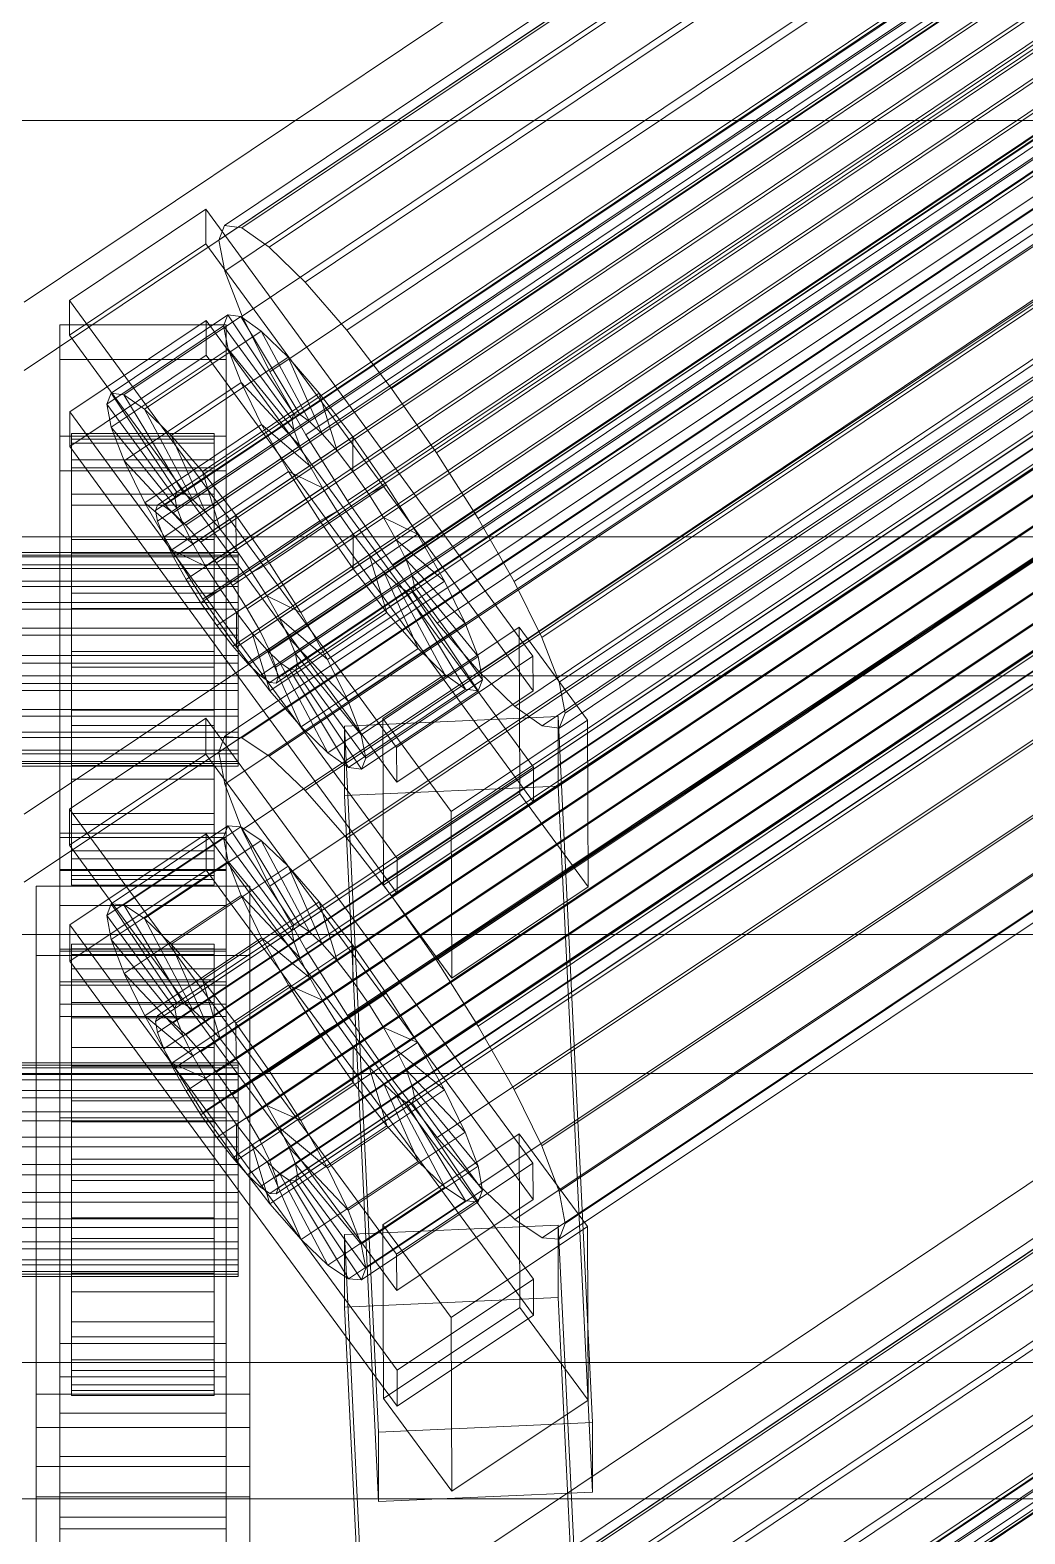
# Model space of a CAD drawing. Header units: millimetres. Extents: x -1970 to 34302, y -65268 to 6837.
# Drawn here: x 130.5 to 214.2, y -33197.1 to -33070.6 of the extents above; entities that cross this region are included whole.
import ezdxf

# ---------------------------------------------------------------- set-up
doc = ezdxf.new("R2010")
doc.units = ezdxf.units.MM
doc.layers.add('frontal_C01', color=7, linetype='Continuous', lineweight=0)
doc.layers.add('frontal_C02', color=7, linetype='Continuous', lineweight=0)

msp = doc.modelspace()

# ---------------------------------------------------------------- linework, layer by layer
at = {"layer": 'frontal_C01'}
for p, q in [((146.872, -33130.047), (331.181, -33007.049)), ((148.32, -33130.162), (332.629, -33007.163)), ((146.383, -33131.373), (330.692, -33008.374)), ((150.629, -33131.709), (334.938, -33008.711)), ((141.045, -33154.006), (354.844, -33011.328)), ((141.218, -33153.536), (355.017, -33010.858)), ((141.731, -33153.577), (355.53, -33010.899)), ((142.549, -33154.125), (356.348, -33011.447)), ((146.887, -33134.049), (331.197, -33011.051)), ((153.641, -33134.584), (337.95, -33011.586)), ((141.224, -33154.954), (355.022, -33012.276)), ((143.617, -33155.144), (357.415, -33012.466)), ((141.742, -33156.316), (355.541, -33013.638)), ((144.861, -33156.563), (358.659, -33013.885)), ((142.565, -33157.999), (356.363, -33015.321)), ((359.995, -33015.609), (146.196, -33158.287)), ((148.35, -33137.893), (332.659, -33014.895)), ((157.152, -33138.591), (341.461, -33015.592)), ((143.635, -33159.888), (357.434, -33017.211)), ((147.533, -33160.197), (361.332, -33017.52)), ((144.881, -33161.855), (358.68, -33019.178)), ((148.779, -33162.164), (362.578, -33019.487)), ((150.672, -33142.643), (334.981, -33019.645)), ((345.231, -33020.457), (160.922, -33143.455)), ((146.218, -33163.766), (360.017, -33021.088)), ((149.85, -33164.054), (363.648, -33021.376)), ((147.554, -33165.49), (361.352, -33022.812)), ((150.672, -33165.737), (364.471, -33023.059)), ((148.798, -33166.909), (362.596, -33024.231)), ((151.191, -33167.099), (364.989, -33024.421)), ((149.865, -33167.928), (363.664, -33025.25)), ((150.683, -33168.476), (364.482, -33025.798)), ((151.196, -33168.517), (364.995, -33025.839)), ((151.369, -33168.047), (365.168, -33025.369)), ((153.694, -33147.975), (338.003, -33024.977)), ((164.693, -33148.847), (349.002, -33025.849)), ((157.211, -33153.526), (341.52, -33030.528)), ((168.21, -33154.398), (352.519, -33031.4)), ((160.982, -33158.918), (345.291, -33035.92)), ((171.232, -33159.73), (355.541, -33036.732)), ((164.752, -33163.782), (349.061, -33040.784)), ((173.554, -33164.48), (357.863, -33041.482)), ((168.263, -33167.789), (352.572, -33044.791)), ((175.016, -33168.324), (359.326, -33045.326)), ((171.275, -33170.664), (355.584, -33047.666)), ((175.521, -33171), (359.83, -33048.002)), ((173.584, -33172.212), (357.893, -33049.213)), ((175.032, -33172.326), (359.341, -33049.328)), ((228.298, -33070.972), (130, -33136.571)), ((130, -33142.29), (228.298, -33076.691)), ((133.809, -33136.146), (145.277, -33128.493)), ((145.277, -33128.493), (145.289, -33131.537)), ((145.277, -33128.493), (172.809, -33165.937)), ((146.383, -33131.373), (146.872, -33130.047)), ((146.872, -33130.047), (148.32, -33130.162)), ((148.32, -33130.162), (150.629, -33131.709)), ((145.289, -33131.537), (133.821, -33139.19)), ((172.821, -33168.98), (145.289, -33131.537)), ((146.887, -33134.049), (146.383, -33131.373)), ((150.629, -33131.709), (153.641, -33134.584)), ((148.35, -33137.893), (146.887, -33134.049)), ((153.641, -33134.584), (157.152, -33138.591)), ((133.821, -33139.19), (133.809, -33136.146)), ((161.341, -33173.59), (133.809, -33136.146)), ((133, -33141.228), (133, -33138.184)), ((133, -33138.184), (147, -33138.184)), ((133, -33183.906), (133, -33138.184)), ((133.847, -33145.886), (145.315, -33138.233)), ((136.948, -33145.112), (146.777, -33138.552)), ((137.313, -33144.12), (147.143, -33137.56)), ((138.396, -33144.206), (148.226, -33137.646)), ((145.315, -33138.233), (145.327, -33141.277)), ((145.315, -33138.233), (172.847, -33175.677)), ((147.143, -33137.56), (146.777, -33138.552)), ((146.777, -33138.552), (152.513, -33146.352)), ((146.777, -33138.552), (147.155, -33140.554)), ((147, -33138.184), (147, -33141.228)), ((147, -33138.184), (147, -33183.906)), ((148.226, -33137.646), (147.143, -33137.56)), ((147.143, -33137.56), (152.686, -33145.883)), ((149.953, -33138.804), (148.226, -33137.646)), ((148.226, -33137.646), (153.199, -33145.923)), ((150.672, -33142.643), (148.35, -33137.893)), ((133.821, -33139.19), (161.353, -33176.634)), ((140.123, -33145.363), (149.953, -33138.804)), ((152.207, -33140.954), (149.953, -33138.804)), ((149.953, -33138.804), (154.017, -33146.472)), ((157.152, -33138.591), (160.922, -33143.455)), ((137.325, -33147.113), (147.155, -33140.554)), ((142.377, -33147.514), (152.207, -33140.954)), ((147.155, -33140.554), (152.692, -33147.301)), ((147.155, -33140.554), (148.249, -33143.429)), ((154.833, -33143.951), (152.207, -33140.954)), ((152.207, -33140.954), (155.085, -33147.49)), ((147, -33141.228), (133, -33141.228)), ((133, -33141.228), (133, -33186.95)), ((145.327, -33141.277), (133.859, -33148.93)), ((172.859, -33178.72), (145.327, -33141.277)), ((147, -33186.95), (147, -33141.228)), ((138.419, -33149.989), (148.249, -33143.429)), ((148.249, -33143.429), (153.21, -33148.663)), ((148.249, -33143.429), (149.985, -33146.982)), ((153.694, -33147.975), (150.672, -33142.643)), ((160.922, -33143.455), (164.693, -33148.847)), ((136.948, -33145.112), (137.313, -33144.12)), ((142.856, -33152.443), (137.313, -33144.12)), ((137.313, -33144.12), (138.396, -33144.206)), ((143.369, -33152.483), (138.396, -33144.206)), ((138.396, -33144.206), (140.123, -33145.363)), ((145.003, -33150.511), (154.833, -33143.951)), ((157.653, -33147.59), (154.833, -33143.951)), ((154.833, -33143.951), (156.329, -33148.91)), ((133.859, -33148.93), (133.847, -33145.886)), ((161.379, -33183.33), (133.847, -33145.886)), ((142.683, -33152.912), (136.948, -33145.112)), ((137.325, -33147.113), (136.948, -33145.112)), ((144.188, -33153.032), (140.123, -33145.363)), ((140.123, -33145.363), (142.377, -33147.514)), ((152.686, -33145.883), (142.856, -33152.443)), ((153.199, -33145.923), (143.369, -33152.483)), ((152.513, -33146.352), (152.686, -33145.883)), ((152.686, -33145.883), (153.199, -33145.923)), ((153.199, -33145.923), (154.017, -33146.472)), ((142.862, -33153.861), (137.325, -33147.113)), ((138.419, -33149.989), (137.325, -33147.113)), ((140.156, -33153.542), (149.985, -33146.982)), ((152.513, -33146.352), (142.683, -33152.912)), ((152.692, -33147.301), (142.862, -33153.861)), ((154.017, -33146.472), (144.188, -33153.032)), ((149.985, -33146.982), (154.033, -33150.346)), ((149.985, -33146.982), (152.246, -33150.971)), ((152.692, -33147.301), (152.513, -33146.352)), ((153.21, -33148.663), (152.692, -33147.301)), ((154.017, -33146.472), (155.085, -33147.49)), ((133, -33150.968), (133, -33147.924)), ((133, -33147.924), (147, -33147.924)), ((133, -33193.646), (133, -33147.924)), ((134, -33157.495), (134, -33147.506)), ((134, -33147.506), (134, -33147.919)), ((134, -33147.506), (146, -33147.506)), ((134, -33148.386), (134, -33147.506)), ((134, -33157.69), (134, -33147.919)), ((134, -33147.919), (134, -33149.598)), ((134, -33147.919), (146, -33147.919)), ((134, -33157.912), (134, -33148.386)), ((134, -33148.386), (146, -33148.386)), ((134, -33150.5), (134, -33148.386)), ((145.255, -33154.05), (142.377, -33147.514)), ((142.377, -33147.514), (145.003, -33150.511)), ((153.21, -33148.663), (143.38, -33155.223)), ((155.085, -33147.49), (145.255, -33154.05)), ((146, -33147.919), (146, -33147.506)), ((146, -33147.506), (146, -33157.495)), ((146, -33147.506), (146, -33148.386)), ((146, -33149.598), (146, -33147.919)), ((146, -33147.919), (146, -33157.69)), ((146, -33148.386), (146, -33157.912)), ((146, -33148.386), (146, -33150.5)), ((147, -33147.924), (147, -33150.968)), ((147, -33147.924), (147, -33193.646)), ((157.653, -33147.59), (147.823, -33154.15)), ((154.033, -33150.346), (153.21, -33148.663)), ((157.211, -33153.526), (153.694, -33147.975)), ((155.085, -33147.49), (156.329, -33148.91)), ((157.665, -33150.634), (157.653, -33147.59)), ((160.474, -33151.623), (157.653, -33147.59)), ((133.859, -33148.93), (161.391, -33186.374)), ((134, -33158.486), (134, -33149.598)), ((134, -33149.598), (134, -33152.427)), ((134, -33149.598), (146, -33149.598)), ((146, -33152.427), (146, -33149.598)), ((146, -33149.598), (146, -33158.486)), ((156.329, -33148.91), (146.499, -33155.47)), ((156.329, -33148.91), (157.665, -33150.634)), ((164.693, -33148.847), (168.21, -33154.398)), ((147, -33150.968), (133, -33150.968)), ((133, -33150.968), (133, -33196.69)), ((134, -33158.913), (134, -33150.5)), ((134, -33150.5), (146, -33150.5)), ((134, -33153.702), (134, -33150.5)), ((143.38, -33155.223), (138.419, -33149.989)), ((140.156, -33153.542), (138.419, -33149.989)), ((142.416, -33157.531), (152.246, -33150.971)), ((154.033, -33150.346), (144.203, -33156.906)), ((146.499, -33155.47), (145.003, -33150.511)), ((145.003, -33150.511), (147.823, -33154.15)), ((146, -33150.5), (146, -33158.913)), ((146, -33150.5), (146, -33153.702)), ((147, -33196.69), (147, -33150.968)), ((147.835, -33157.194), (157.665, -33150.634)), ((152.246, -33150.971), (155.103, -33152.235)), ((152.246, -33150.971), (154.877, -33155.123)), ((155.103, -33152.235), (154.033, -33150.346)), ((157.665, -33150.634), (159.001, -33152.544)), ((134, -33159.826), (134, -33152.427)), ((134, -33152.427), (134, -33156.214)), ((134, -33152.427), (146, -33152.427)), ((142.856, -33152.443), (142.683, -33152.912)), ((143.369, -33152.483), (142.856, -33152.443)), ((155.103, -33152.235), (145.274, -33158.795)), ((146, -33156.214), (146, -33152.427)), ((146, -33152.427), (146, -33159.826)), ((150.644, -33158.183), (160.474, -33151.623)), ((156.35, -33154.202), (155.103, -33152.235)), ((160.474, -33151.623), (159.001, -33152.544)), ((163.105, -33155.776), (160.474, -33151.623)), ((134, -33160.43), (134, -33153.702)), ((134, -33153.702), (146, -33153.702)), ((134, -33157.776), (134, -33153.702)), ((144.203, -33156.906), (140.156, -33153.542)), ((142.416, -33157.531), (140.156, -33153.542)), ((141.045, -33154.006), (141.218, -33153.536)), ((141.218, -33153.536), (141.731, -33153.577)), ((141.731, -33153.577), (142.549, -33154.125)), ((142.683, -33152.912), (142.862, -33153.861)), ((144.188, -33153.032), (143.369, -33152.483)), ((145.255, -33154.05), (144.188, -33153.032)), ((146, -33153.702), (146, -33160.43)), ((146, -33153.702), (146, -33157.776)), ((159.001, -33152.544), (149.171, -33159.104)), ((160.982, -33158.918), (157.211, -33153.526)), ((159.001, -33152.544), (160.247, -33154.511)), ((141.224, -33154.954), (141.045, -33154.006)), ((141.742, -33156.316), (141.224, -33154.954)), ((142.549, -33154.125), (143.617, -33155.144)), ((142.862, -33153.861), (143.38, -33155.223)), ((146.499, -33155.47), (145.255, -33154.05)), ((156.35, -33154.202), (146.52, -33160.762)), ((147.823, -33154.15), (147.835, -33157.194)), ((147.823, -33154.15), (150.644, -33158.183)), ((160.247, -33154.511), (150.417, -33161.071)), ((154.877, -33155.123), (156.35, -33154.202)), ((157.686, -33156.113), (156.35, -33154.202)), ((163.105, -33155.776), (160.247, -33154.511)), ((160.247, -33154.511), (161.318, -33156.401)), ((168.21, -33154.398), (171.232, -33159.73)), ((134, -33161.62), (134, -33156.214)), ((134, -33156.214), (134, -33160.701)), ((134, -33156.214), (146, -33156.214)), ((143.38, -33155.223), (144.203, -33156.906)), ((143.617, -33155.144), (144.861, -33156.563)), ((145.047, -33161.683), (154.877, -33155.123)), ((146, -33160.701), (146, -33156.214)), ((146, -33156.214), (146, -33161.62)), ((147.835, -33157.194), (146.499, -33155.47)), ((157.686, -33156.113), (147.856, -33162.672)), ((153.275, -33162.335), (163.105, -33155.776)), ((154.877, -33155.123), (157.698, -33159.156)), ((157.698, -33159.156), (157.686, -33156.113)), ((159.022, -33157.836), (157.686, -33156.113)), ((165.365, -33159.764), (163.105, -33155.776)), ((-148, -33157.495), (148, -33157.495)), ((134, -33157.69), (134, -33157.495)), ((146, -33157.495), (134, -33157.495)), ((134, -33157.495), (134, -33157.912)), ((142.565, -33157.999), (141.742, -33156.316)), ((144.203, -33156.906), (145.274, -33158.795)), ((144.861, -33156.563), (146.196, -33158.287)), ((146, -33157.495), (146, -33157.69)), ((146, -33157.912), (146, -33157.495)), ((149.171, -33159.104), (147.835, -33157.194)), ((148, -33157.69), (148, -33157.495)), ((148, -33157.495), (148, -33157.912)), ((161.318, -33156.401), (151.488, -33162.96)), ((165.365, -33159.764), (161.318, -33156.401)), ((161.318, -33156.401), (162.14, -33158.084)), ((-148, -33157.69), (148, -33157.69)), ((-148, -33157.912), (148, -33157.912)), ((-148, -33158.486), (148, -33158.486)), ((134, -33158.486), (134, -33157.69)), ((146, -33157.69), (134, -33157.69)), ((134, -33162.36), (134, -33157.776)), ((134, -33157.776), (146, -33157.776)), ((134, -33162.444), (134, -33157.776)), ((146, -33157.912), (134, -33157.912)), ((134, -33157.912), (134, -33158.913)), ((134, -33159.826), (134, -33158.486)), ((146, -33158.486), (134, -33158.486)), ((145.274, -33158.795), (142.416, -33157.531)), ((145.047, -33161.683), (142.416, -33157.531)), ((143.635, -33159.888), (142.565, -33157.999)), ((146, -33157.69), (146, -33158.486)), ((146, -33157.776), (146, -33162.36)), ((146, -33157.776), (146, -33162.444)), ((146, -33158.913), (146, -33157.912)), ((146, -33158.486), (146, -33159.826)), ((146.196, -33158.287), (147.533, -33160.197)), ((148, -33158.486), (148, -33157.69)), ((148, -33157.912), (148, -33158.913)), ((148, -33159.826), (148, -33158.486)), ((149.171, -33159.104), (150.644, -33158.183)), ((159.022, -33157.836), (149.192, -33164.396)), ((150.644, -33158.183), (153.275, -33162.335)), ((162.14, -33158.084), (152.311, -33164.643)), ((160.518, -33162.795), (159.022, -33157.836)), ((160.266, -33159.256), (159.022, -33157.836)), ((167.102, -33163.317), (162.14, -33158.084)), ((162.14, -33158.084), (162.659, -33159.446)), ((-148, -33158.913), (148, -33158.913)), ((-148, -33159.826), (148, -33159.826)), ((146, -33158.913), (134, -33158.913)), ((134, -33158.913), (134, -33160.43)), ((134, -33161.62), (134, -33159.826)), ((146, -33159.826), (134, -33159.826)), ((144.881, -33161.855), (143.635, -33159.888)), ((145.274, -33158.795), (146.52, -33160.762)), ((146, -33160.43), (146, -33158.913)), ((146, -33159.826), (146, -33161.62)), ((147.868, -33165.716), (157.698, -33159.156)), ((148, -33158.913), (148, -33160.43)), ((148, -33161.62), (148, -33159.826)), ((150.417, -33161.071), (149.171, -33159.104)), ((160.266, -33159.256), (150.436, -33165.816)), ((162.659, -33159.446), (152.829, -33166.006)), ((155.535, -33166.324), (165.365, -33159.764)), ((157.698, -33159.156), (160.518, -33162.795)), ((163.144, -33165.792), (160.266, -33159.256)), ((161.333, -33160.275), (160.266, -33159.256)), ((164.752, -33163.782), (160.982, -33158.918)), ((168.196, -33166.193), (162.659, -33159.446)), ((162.659, -33159.446), (162.837, -33160.394)), ((167.102, -33163.317), (165.365, -33159.764)), ((171.232, -33159.73), (173.554, -33164.48)), ((-148, -33160.43), (148, -33160.43)), ((146, -33160.43), (134, -33160.43)), ((134, -33160.43), (134, -33162.36)), ((134, -33160.701), (134, -33163.745)), ((146, -33160.701), (134, -33160.701)), ((134, -33160.701), (134, -33165.583)), ((146.52, -33160.762), (145.047, -33161.683)), ((146, -33162.36), (146, -33160.43)), ((146, -33163.745), (146, -33160.701)), ((146, -33165.583), (146, -33160.701)), ((146.52, -33160.762), (147.856, -33162.672)), ((147.533, -33160.197), (148.779, -33162.164)), ((148, -33160.43), (148, -33162.36)), ((151.488, -33162.96), (150.417, -33161.071)), ((150.417, -33161.071), (153.275, -33162.335)), ((161.333, -33160.275), (151.503, -33166.834)), ((162.151, -33160.823), (152.321, -33167.383)), ((162.664, -33160.864), (152.835, -33167.424)), ((162.837, -33160.394), (153.008, -33166.954)), ((165.397, -33167.943), (161.333, -33160.275)), ((162.151, -33160.823), (161.333, -33160.275)), ((167.125, -33169.101), (162.151, -33160.823)), ((162.664, -33160.864), (162.151, -33160.823)), ((162.837, -33160.394), (162.664, -33160.864)), ((168.208, -33169.186), (162.664, -33160.864)), ((168.573, -33168.195), (162.837, -33160.394)), ((-148, -33161.62), (148, -33161.62)), ((-148, -33162.36), (148, -33162.36)), ((134, -33163.745), (134, -33161.62)), ((146, -33161.62), (134, -33161.62)), ((146, -33162.36), (134, -33162.36)), ((134, -33162.36), (134, -33164.57)), ((134, -33164.57), (134, -33162.444)), ((134, -33162.444), (146, -33162.444)), ((134, -33167.386), (134, -33162.444)), ((146.218, -33163.766), (144.881, -33161.855)), ((147.868, -33165.716), (145.047, -33161.683)), ((146, -33161.62), (146, -33163.745)), ((146, -33164.57), (146, -33162.36)), ((146, -33162.444), (146, -33164.57)), ((146, -33162.444), (146, -33167.386)), ((148, -33163.745), (148, -33161.62)), ((148, -33162.36), (148, -33164.57)), ((148.779, -33162.164), (149.85, -33164.054)), ((153.275, -33162.335), (155.535, -33166.324)), ((148, -33163.745), (-148, -33163.745)), ((134, -33163.745), (146, -33163.745)), ((134, -33166.057), (134, -33163.745)), ((146, -33163.745), (146, -33166.057)), ((147.554, -33165.49), (146.218, -33163.766)), ((147.856, -33162.672), (147.868, -33165.716)), ((147.856, -33162.672), (149.192, -33164.396)), ((148, -33166.057), (148, -33163.745)), ((150.688, -33169.355), (160.518, -33162.795)), ((152.311, -33164.643), (151.488, -33162.96)), ((151.488, -33162.96), (155.535, -33166.324)), ((157.272, -33169.877), (167.102, -33163.317)), ((160.19, -33171.116), (171.658, -33163.463)), ((160.518, -33162.795), (163.144, -33165.792)), ((168.263, -33167.789), (164.752, -33163.782)), ((168.196, -33166.193), (167.102, -33163.317)), ((171.658, -33163.463), (171.715, -33178.073)), ((171.658, -33163.463), (177.394, -33171.264)), ((-148, -33164.57), (148, -33164.57)), ((146, -33164.57), (134, -33164.57)), ((134, -33164.57), (134, -33166.912)), ((146, -33166.912), (146, -33164.57)), ((148, -33164.57), (148, -33166.912)), ((149.192, -33164.396), (150.688, -33169.355)), ((149.192, -33164.396), (150.436, -33165.816)), ((149.85, -33164.054), (150.672, -33165.737)), ((152.829, -33166.006), (152.311, -33164.643)), ((152.311, -33164.643), (157.272, -33169.877)), ((173.554, -33164.48), (175.016, -33168.324)), ((-148, -33166.057), (148, -33166.057)), ((134, -33166.057), (134, -33165.583)), ((134, -33165.583), (134, -33170.525)), ((134, -33165.583), (146, -33165.583)), ((134, -33168.399), (134, -33166.057)), ((146, -33166.057), (134, -33166.057)), ((146, -33170.525), (146, -33165.583)), ((146, -33165.583), (146, -33166.057)), ((146, -33166.057), (146, -33168.399)), ((148.798, -33166.909), (147.554, -33165.49)), ((150.688, -33169.355), (147.868, -33165.716)), ((148, -33168.399), (148, -33166.057)), ((150.436, -33165.816), (153.314, -33172.352)), ((150.436, -33165.816), (151.503, -33166.834)), ((150.672, -33165.737), (151.191, -33167.099)), ((153.008, -33166.954), (152.829, -33166.006)), ((152.829, -33166.006), (158.366, -33172.753)), ((153.314, -33172.352), (163.144, -33165.792)), ((155.535, -33166.324), (157.272, -33169.877)), ((158.366, -33172.753), (168.196, -33166.193)), ((172.809, -33165.937), (161.341, -33173.59)), ((163.144, -33165.792), (165.397, -33167.943)), ((168.573, -33168.195), (168.196, -33166.193)), ((172.821, -33168.98), (172.809, -33165.937)), ((-148, -33166.912), (148, -33166.912)), ((134, -33166.912), (134, -33167.386)), ((146, -33166.912), (134, -33166.912)), ((134, -33166.912), (134, -33169.224)), ((134, -33167.386), (146, -33167.386)), ((134, -33172.268), (134, -33167.386)), ((146, -33167.386), (146, -33166.912)), ((146, -33169.224), (146, -33166.912)), ((146, -33167.386), (146, -33172.268)), ((148, -33166.912), (148, -33169.224)), ((149.865, -33167.928), (148.798, -33166.909)), ((151.191, -33167.099), (151.369, -33168.047)), ((151.503, -33166.834), (155.567, -33174.503)), ((151.503, -33166.834), (152.321, -33167.383)), ((152.321, -33167.383), (157.295, -33175.66)), ((152.321, -33167.383), (152.835, -33167.424)), ((152.835, -33167.424), (153.008, -33166.954)), ((152.835, -33167.424), (158.378, -33175.746)), ((153.008, -33166.954), (158.743, -33174.755)), ((-148, -33168.399), (148, -33168.399)), ((134, -33170.61), (134, -33168.399)), ((134, -33168.399), (134, -33170.525)), ((146, -33168.399), (134, -33168.399)), ((146, -33170.525), (146, -33168.399)), ((146, -33168.399), (146, -33170.61)), ((148, -33170.61), (148, -33168.399)), ((150.683, -33168.476), (149.865, -33167.928)), ((151.196, -33168.517), (150.683, -33168.476)), ((151.369, -33168.047), (151.196, -33168.517)), ((155.567, -33174.503), (165.397, -33167.943)), ((158.743, -33174.755), (168.573, -33168.195)), ((165.397, -33167.943), (167.125, -33169.101)), ((168.208, -33169.186), (168.573, -33168.195)), ((171.275, -33170.664), (168.263, -33167.789)), ((175.016, -33168.324), (175.521, -33171)), ((-148, -33169.224), (148, -33169.224)), ((134, -33169.224), (134, -33172.268)), ((146, -33169.224), (134, -33169.224)), ((134, -33169.224), (134, -33171.349)), ((146, -33172.268), (146, -33169.224)), ((146, -33171.349), (146, -33169.224)), ((148, -33169.224), (148, -33171.349)), ((153.314, -33172.352), (150.688, -33169.355)), ((157.272, -33169.877), (158.366, -33172.753)), ((157.295, -33175.66), (167.125, -33169.101)), ((158.378, -33175.746), (168.208, -33169.186)), ((161.353, -33176.634), (172.821, -33168.98)), ((167.125, -33169.101), (168.208, -33169.186)), ((-148, -33170.61), (148, -33170.61)), ((-148, -33171.349), (148, -33171.349)), ((134, -33170.525), (134, -33175.193)), ((134, -33170.525), (146, -33170.525)), ((134, -33172.539), (134, -33170.61)), ((134, -33170.61), (134, -33175.193)), ((146, -33170.61), (134, -33170.61)), ((134, -33171.349), (134, -33176.755)), ((146, -33171.349), (134, -33171.349)), ((134, -33171.349), (134, -33173.143)), ((146, -33175.193), (146, -33170.525)), ((146, -33175.193), (146, -33170.61)), ((146, -33170.61), (146, -33172.539)), ((146, -33176.755), (146, -33171.349)), ((146, -33173.143), (146, -33171.349)), ((148, -33172.539), (148, -33170.61)), ((148, -33171.349), (148, -33173.143)), ((156.962, -33171.946), (174.943, -33171.155)), ((160.247, -33185.727), (160.19, -33171.116)), ((165.926, -33178.917), (160.19, -33171.116)), ((177.394, -33171.264), (165.926, -33178.917)), ((173.584, -33172.212), (171.275, -33170.664)), ((174.943, -33171.155), (174.943, -33177.244)), ((174.943, -33171.155), (177.811, -33230.297)), ((175.521, -33171), (175.032, -33172.326)), ((177.451, -33185.874), (177.394, -33171.264)), ((-148, -33172.539), (148, -33172.539)), ((134, -33172.268), (146, -33172.268)), ((134, -33176.755), (134, -33172.268)), ((134, -33174.056), (134, -33172.539)), ((134, -33172.539), (134, -33179.267)), ((146, -33172.539), (134, -33172.539)), ((146, -33172.268), (146, -33176.755)), ((146, -33179.267), (146, -33172.539)), ((146, -33172.539), (146, -33174.056)), ((148, -33174.056), (148, -33172.539)), ((155.567, -33174.503), (153.314, -33172.352)), ((156.962, -33178.035), (156.962, -33171.946)), ((159.83, -33231.088), (156.962, -33171.946)), ((175.032, -33172.326), (173.584, -33172.212)), ((-148, -33173.143), (148, -33173.143)), ((134, -33173.143), (134, -33180.542)), ((146, -33173.143), (134, -33173.143)), ((134, -33173.143), (134, -33174.484)), ((146, -33180.542), (146, -33173.143)), ((146, -33174.484), (146, -33173.143)), ((148, -33173.143), (148, -33174.484)), ((158.366, -33172.753), (158.743, -33174.755)), ((161.341, -33173.59), (161.353, -33176.634)), ((-148, -33174.056), (148, -33174.056)), ((-148, -33174.484), (148, -33174.484)), ((-148, -33175.058), (148, -33175.058)), ((134, -33175.058), (134, -33174.056)), ((134, -33174.056), (134, -33182.47)), ((146, -33174.056), (134, -33174.056)), ((134, -33174.484), (134, -33183.371)), ((146, -33174.484), (134, -33174.484)), ((134, -33174.484), (134, -33175.279)), ((134, -33175.474), (134, -33175.058)), ((134, -33175.058), (134, -33184.583)), ((146, -33175.058), (134, -33175.058)), ((134, -33175.193), (134, -33179.267)), ((134, -33175.193), (146, -33175.193)), ((146, -33182.47), (146, -33174.056)), ((146, -33174.056), (146, -33175.058)), ((146, -33183.371), (146, -33174.484)), ((146, -33175.279), (146, -33174.484)), ((146, -33184.583), (146, -33175.058)), ((146, -33175.058), (146, -33175.474)), ((146, -33179.267), (146, -33175.193)), ((148, -33175.058), (148, -33174.056)), ((148, -33174.484), (148, -33175.279)), ((148, -33175.474), (148, -33175.058)), ((157.295, -33175.66), (155.567, -33174.503)), ((158.743, -33174.755), (158.378, -33175.746)), ((-148, -33175.279), (148, -33175.279)), ((-148, -33175.474), (148, -33175.474)), ((134, -33175.279), (134, -33185.05)), ((146, -33175.279), (134, -33175.279)), ((134, -33175.279), (134, -33175.474)), ((134, -33175.474), (134, -33185.463)), ((146, -33175.474), (134, -33175.474)), ((146, -33185.05), (146, -33175.279)), ((146, -33175.474), (146, -33175.279)), ((146, -33185.463), (146, -33175.474)), ((148, -33175.279), (148, -33175.474)), ((158.378, -33175.746), (157.295, -33175.66)), ((172.847, -33175.677), (161.379, -33183.33)), ((172.859, -33178.72), (172.847, -33175.677)), ((134, -33176.755), (146, -33176.755)), ((134, -33180.542), (134, -33176.755)), ((146, -33176.755), (146, -33180.542)), ((174.943, -33177.244), (156.962, -33178.035)), ((177.811, -33236.385), (174.943, -33177.244)), ((159.83, -33237.177), (156.962, -33178.035)), ((171.715, -33178.073), (160.247, -33185.727)), ((161.391, -33186.374), (172.859, -33178.72)), ((165.926, -33178.917), (165.983, -33193.527)), ((177.451, -33185.874), (171.715, -33178.073)), ((134, -33179.267), (134, -33182.47)), ((134, -33179.267), (146, -33179.267)), ((146, -33182.47), (146, -33179.267)), ((133, -33195.698), (133, -33181.088)), ((133, -33181.088), (147, -33181.088)), ((133, -33190.614), (133, -33181.088)), ((134, -33180.542), (146, -33180.542)), ((134, -33183.371), (134, -33180.542)), ((146, -33180.542), (146, -33183.371)), ((147, -33181.088), (147, -33195.698)), ((147, -33181.088), (147, -33190.614)), ((134, -33182.47), (134, -33184.583)), ((134, -33182.47), (146, -33182.47)), ((146, -33184.583), (146, -33182.47)), ((147, -33183.906), (133, -33183.906)), ((133, -33183.906), (133, -33186.95)), ((134, -33183.371), (146, -33183.371)), ((134, -33185.05), (134, -33183.371)), ((146, -33183.371), (146, -33185.05)), ((147, -33186.95), (147, -33183.906)), ((161.379, -33183.33), (161.391, -33186.374)), ((131, -33191.437), (131, -33185.349)), ((131, -33185.349), (149, -33185.349)), ((131, -33230.691), (131, -33185.349)), ((134, -33184.583), (134, -33185.463)), ((134, -33184.583), (146, -33184.583)), ((134, -33185.05), (146, -33185.05)), ((134, -33185.463), (134, -33185.05)), ((146, -33185.463), (146, -33184.583)), ((146, -33185.05), (146, -33185.463)), ((149, -33185.349), (149, -33191.437)), ((149, -33185.349), (149, -33230.691)), ((134, -33185.463), (146, -33185.463)), ((160.247, -33185.727), (165.983, -33193.527)), ((165.983, -33193.527), (177.451, -33185.874)), ((133, -33186.95), (147, -33186.95)), ((149, -33191.437), (131, -33191.437)), ((131, -33236.778), (131, -33191.437)), ((147, -33190.614), (133, -33190.614)), ((133, -33190.614), (133, -33205.224)), ((147, -33205.224), (147, -33190.614)), ((149, -33236.778), (149, -33191.437)), ((147, -33193.646), (133, -33193.646)), ((133, -33193.646), (133, -33196.69)), ((147, -33196.69), (147, -33193.646)), ((147, -33195.698), (133, -33195.698)), ((133, -33195.698), (133, -33205.224)), ((133, -33196.69), (147, -33196.69)), ((147, -33205.224), (147, -33195.698))]:
    msp.add_line(p, q, dxfattribs=at)
at = {"layer": 'frontal_C02'}
for p, q in [((146.872, -33087.061), (331.181, -32963.577)), ((148.32, -33087.258), (332.629, -32963.774)), ((146.383, -33088.305), (330.692, -32964.821)), ((150.629, -33088.882), (334.938, -32965.398)), ((141.045, -33111.028), (354.844, -32967.786)), ((141.218, -33110.587), (355.017, -32967.346)), ((141.731, -33110.657), (355.53, -32967.415)), ((146.887, -33090.904), (331.197, -32967.42)), ((141.224, -33111.949), (355.022, -32968.707)), ((142.549, -33111.232), (356.348, -32967.991)), ((143.617, -33112.274), (357.415, -32969.033)), ((153.641, -33091.822), (337.95, -32968.338)), ((141.742, -33113.287), (355.541, -32970.046)), ((144.861, -33113.711), (358.659, -32970.47)), ((148.35, -33094.682), (332.659, -32971.198)), ((142.565, -33114.952), (356.363, -32971.711)), ((359.995, -32972.204), (146.196, -33115.446)), ((157.152, -33095.878), (341.461, -32972.394)), ((143.635, -33116.83), (357.434, -32973.589)), ((147.533, -33117.36), (361.332, -32974.118)), ((144.881, -33118.793), (358.68, -32975.551)), ((148.779, -33119.323), (362.578, -32976.081)), ((150.672, -33099.38), (334.981, -32975.896)), ((146.218, -33120.707), (360.017, -32977.465)), ((345.231, -32977.29), (160.922, -33100.774)), ((149.85, -33121.2), (363.648, -32977.959)), ((147.554, -33122.441), (361.352, -32979.2)), ((150.672, -33122.865), (364.471, -32979.624)), ((148.798, -33123.879), (362.596, -32980.637)), ((149.865, -33124.92), (363.664, -32981.679)), ((151.191, -33124.204), (364.989, -32980.963)), ((153.694, -33104.68), (338.003, -32981.196)), ((150.683, -33125.496), (364.482, -32982.254)), ((151.196, -33125.566), (364.995, -32982.324)), ((151.369, -33125.125), (365.168, -32981.884)), ((164.693, -33106.176), (349.002, -32982.692)), ((157.211, -33110.219), (341.52, -32986.736)), ((168.21, -33111.715), (352.519, -32988.231)), ((160.982, -33115.621), (345.291, -32992.137)), ((171.232, -33117.015), (355.541, -32993.531)), ((164.752, -33120.517), (349.061, -32997.033)), ((173.554, -33121.714), (357.863, -32998.23)), ((168.263, -33124.573), (352.572, -33001.089)), ((175.016, -33125.491), (359.326, -33002.007)), ((171.275, -33127.513), (355.584, -33004.029)), ((173.584, -33129.137), (357.893, -33005.653)), ((175.521, -33128.09), (359.83, -33004.607)), ((175.032, -33129.334), (359.341, -33005.85)), ((228.298, -33027.666), (130, -33093.525)), ((130, -33099.266), (228.298, -33033.407)), ((-425, -33078.232), (425, -33078.232)), ((133.809, -33093.377), (145.277, -33085.693)), ((145.277, -33085.693), (145.289, -33088.616)), ((145.277, -33085.693), (172.809, -33123.286)), ((146.383, -33088.305), (146.872, -33087.061)), ((146.872, -33087.061), (148.32, -33087.258)), ((148.32, -33087.258), (150.629, -33088.882)), ((145.289, -33088.616), (133.821, -33096.299)), ((172.821, -33126.209), (145.289, -33088.616)), ((146.887, -33090.904), (146.383, -33088.305)), ((150.629, -33088.882), (153.641, -33091.822)), ((148.35, -33094.682), (146.887, -33090.904)), ((153.641, -33091.822), (157.152, -33095.878)), ((133.821, -33096.299), (133.809, -33093.377)), ((161.341, -33130.97), (133.809, -33093.377)), ((133, -33098.346), (133, -33095.423)), ((133, -33095.423), (147, -33095.423)), ((133, -33141.327), (133, -33095.423)), ((133.847, -33102.729), (145.315, -33095.046)), ((136.948, -33102.098), (146.777, -33095.512)), ((137.313, -33101.168), (147.143, -33094.582)), ((138.396, -33101.315), (148.226, -33094.729)), ((145.315, -33095.046), (145.327, -33097.968)), ((145.315, -33095.046), (172.847, -33132.639)), ((147.143, -33094.582), (146.777, -33095.512)), ((146.777, -33095.512), (152.513, -33103.344)), ((146.777, -33095.512), (147.155, -33097.457)), ((146.872, -33217.846), (331.181, -33094.362)), ((147, -33095.423), (147, -33098.346)), ((147, -33095.423), (147, -33141.327)), ((148.226, -33094.729), (147.143, -33094.582)), ((147.143, -33094.582), (152.686, -33102.904)), ((149.953, -33095.944), (148.226, -33094.729)), ((148.226, -33094.729), (153.199, -33102.973)), ((148.32, -33218.043), (332.629, -33094.559)), ((150.672, -33099.38), (148.35, -33094.682)), ((133.821, -33096.299), (161.353, -33133.892)), ((140.123, -33102.53), (149.953, -33095.944)), ((146.383, -33219.09), (330.692, -33095.606)), ((152.207, -33098.143), (149.953, -33095.944)), ((149.953, -33095.944), (154.017, -33103.549)), ((150.629, -33219.667), (334.938, -33096.183)), ((157.152, -33095.878), (160.922, -33100.774)), ((145.327, -33097.968), (133.859, -33105.652)), ((137.325, -33104.042), (147.155, -33097.457)), ((172.859, -33135.561), (145.327, -33097.968)), ((147.155, -33097.457), (152.692, -33104.265)), ((147.155, -33097.457), (148.249, -33100.282)), ((147, -33098.346), (133, -33098.346)), ((133, -33098.346), (133, -33144.25)), ((141.045, -33241.813), (354.844, -33098.571)), ((141.218, -33241.372), (355.017, -33098.131)), ((141.731, -33241.442), (355.53, -33098.201)), ((142.377, -33104.729), (152.207, -33098.143)), ((142.549, -33242.017), (356.348, -33098.776)), ((146.887, -33221.689), (331.197, -33098.205)), ((147, -33144.25), (147, -33098.346)), ((154.833, -33101.178), (152.207, -33098.143)), ((152.207, -33098.143), (155.085, -33104.591)), ((153.641, -33222.607), (337.95, -33099.123)), ((138.419, -33106.868), (148.249, -33100.282)), ((141.224, -33242.734), (355.022, -33099.492)), ((143.617, -33243.059), (357.415, -33099.818)), ((148.249, -33100.282), (153.21, -33105.604)), ((148.249, -33100.282), (149.985, -33103.797)), ((153.694, -33104.68), (150.672, -33099.38)), ((136.948, -33102.098), (137.313, -33101.168)), ((142.856, -33109.489), (137.313, -33101.168)), ((137.313, -33101.168), (138.396, -33101.315)), ((143.369, -33109.559), (138.396, -33101.315)), ((138.396, -33101.315), (140.123, -33102.53)), ((141.742, -33244.072), (355.541, -33100.831)), ((145.003, -33107.763), (154.833, -33101.178)), ((157.653, -33104.84), (154.833, -33101.178)), ((154.833, -33101.178), (156.329, -33106.028)), ((160.922, -33100.774), (164.693, -33106.176)), ((133.859, -33105.652), (133.847, -33102.729)), ((161.379, -33140.322), (133.847, -33102.729)), ((142.683, -33109.93), (136.948, -33102.098)), ((137.325, -33104.042), (136.948, -33102.098)), ((144.188, -33110.135), (140.123, -33102.53)), ((140.123, -33102.53), (142.377, -33104.729)), ((152.686, -33102.904), (142.856, -33109.489)), ((153.199, -33102.973), (143.369, -33109.559)), ((148.35, -33225.467), (332.659, -33101.983)), ((152.513, -33103.344), (152.686, -33102.904)), ((152.686, -33102.904), (153.199, -33102.973)), ((153.199, -33102.973), (154.017, -33103.549)), ((142.862, -33110.851), (137.325, -33104.042)), ((138.419, -33106.868), (137.325, -33104.042)), ((140.156, -33110.383), (149.985, -33103.797)), ((152.513, -33103.344), (142.683, -33109.93)), ((152.692, -33104.265), (142.862, -33110.851)), ((154.017, -33103.549), (144.188, -33110.135)), ((149.985, -33103.797), (154.033, -33107.269)), ((149.985, -33103.797), (152.246, -33107.762)), ((152.692, -33104.265), (152.513, -33103.344)), ((153.21, -33105.604), (152.692, -33104.265)), ((154.017, -33103.549), (155.085, -33104.591)), ((157.152, -33226.664), (341.461, -33103.18)), ((133, -33107.698), (133, -33104.776)), ((133, -33104.776), (147, -33104.776)), ((133, -33150.68), (133, -33104.776)), ((133.859, -33105.652), (161.391, -33143.245)), ((134, -33114.562), (134, -33104.568)), ((134, -33104.568), (134, -33105.044)), ((134, -33104.568), (146, -33104.568)), ((134, -33105.386), (134, -33104.568)), ((134, -33114.787), (134, -33105.044)), ((134, -33105.044), (134, -33106.782)), ((134, -33105.044), (146, -33105.044)), ((134, -33114.95), (134, -33105.386)), ((134, -33105.386), (146, -33105.386)), ((134, -33107.443), (134, -33105.386)), ((145.255, -33111.176), (142.377, -33104.729)), ((142.377, -33104.729), (145.003, -33107.763)), ((153.21, -33105.604), (143.38, -33112.19)), ((155.085, -33104.591), (145.255, -33111.176)), ((146, -33105.044), (146, -33104.568)), ((146, -33104.568), (146, -33114.562)), ((146, -33104.568), (146, -33105.386)), ((146, -33106.782), (146, -33105.044)), ((146, -33105.044), (146, -33114.787)), ((146, -33105.386), (146, -33114.95)), ((146, -33105.386), (146, -33107.443)), ((147, -33104.776), (147, -33107.698)), ((147, -33104.776), (147, -33150.68)), ((157.653, -33104.84), (147.823, -33111.426)), ((154.033, -33107.269), (153.21, -33105.604)), ((157.211, -33110.219), (153.694, -33104.68)), ((155.085, -33104.591), (156.329, -33106.028)), ((157.665, -33107.762), (157.653, -33104.84)), ((160.474, -33108.88), (157.653, -33104.84)), ((134, -33115.611), (134, -33106.782)), ((134, -33106.782), (134, -33109.662)), ((134, -33106.782), (146, -33106.782)), ((143.38, -33112.19), (138.419, -33106.868)), ((140.156, -33110.383), (138.419, -33106.868)), ((146, -33109.662), (146, -33106.782)), ((146, -33106.782), (146, -33115.611)), ((156.329, -33106.028), (146.499, -33112.614)), ((150.672, -33230.166), (334.981, -33106.682)), ((156.329, -33106.028), (157.665, -33107.762)), ((164.693, -33106.176), (168.21, -33111.715)), ((147, -33107.698), (133, -33107.698)), ((133, -33107.698), (133, -33153.603)), ((134, -33115.924), (134, -33107.443)), ((134, -33107.443), (146, -33107.443)), ((134, -33110.597), (134, -33107.443)), ((142.416, -33114.347), (152.246, -33107.762)), ((154.033, -33107.269), (144.203, -33113.854)), ((146.499, -33112.614), (145.003, -33107.763)), ((145.003, -33107.763), (147.823, -33111.426)), ((146, -33107.443), (146, -33115.924)), ((146, -33107.443), (146, -33110.597)), ((147, -33153.603), (147, -33107.698)), ((147.835, -33114.348), (157.665, -33107.762)), ((152.246, -33107.762), (155.103, -33109.146)), ((152.246, -33107.762), (154.877, -33111.905)), ((155.103, -33109.146), (154.033, -33107.269)), ((157.665, -33107.762), (159.001, -33109.676)), ((345.231, -33108.075), (160.922, -33231.559)), ((155.103, -33109.146), (145.274, -33115.732)), ((150.644, -33115.466), (160.474, -33108.88)), ((156.35, -33111.109), (155.103, -33109.146)), ((160.474, -33108.88), (159.001, -33109.676)), ((163.105, -33113.024), (160.474, -33108.88)), ((134, -33116.975), (134, -33109.662)), ((134, -33109.662), (134, -33113.49)), ((134, -33109.662), (146, -33109.662)), ((134, -33117.418), (134, -33110.597)), ((134, -33110.597), (146, -33110.597)), ((134, -33114.635), (134, -33110.597)), ((144.203, -33113.854), (140.156, -33110.383)), ((142.416, -33114.347), (140.156, -33110.383)), ((141.045, -33111.028), (141.218, -33110.587)), ((141.218, -33110.587), (141.731, -33110.657)), ((141.731, -33110.657), (142.549, -33111.232)), ((142.856, -33109.489), (142.683, -33109.93)), ((142.683, -33109.93), (142.862, -33110.851)), ((143.369, -33109.559), (142.856, -33109.489)), ((144.188, -33110.135), (143.369, -33109.559)), ((145.255, -33111.176), (144.188, -33110.135)), ((146, -33113.49), (146, -33109.662)), ((146, -33109.662), (146, -33116.975)), ((146, -33110.597), (146, -33117.418)), ((146, -33110.597), (146, -33114.635)), ((159.001, -33109.676), (149.171, -33116.262)), ((160.982, -33115.621), (157.211, -33110.219)), ((159.001, -33109.676), (160.247, -33111.639)), ((141.224, -33111.949), (141.045, -33111.028)), ((141.742, -33113.287), (141.224, -33111.949)), ((142.549, -33111.232), (143.617, -33112.274)), ((142.862, -33110.851), (143.38, -33112.19)), ((145.047, -33118.491), (154.877, -33111.905)), ((146.499, -33112.614), (145.255, -33111.176)), ((156.35, -33111.109), (146.52, -33117.695)), ((147.823, -33111.426), (147.835, -33114.348)), ((147.823, -33111.426), (150.644, -33115.466)), ((160.247, -33111.639), (150.417, -33118.225)), ((153.694, -33235.465), (338.003, -33111.981)), ((154.877, -33111.905), (156.35, -33111.109)), ((154.877, -33111.905), (157.698, -33115.946)), ((157.686, -33113.023), (156.35, -33111.109)), ((163.105, -33113.024), (160.247, -33111.639)), ((160.247, -33111.639), (161.318, -33113.517)), ((168.21, -33111.715), (171.232, -33117.015)), ((-450, -33113.242), (450, -33113.242)), ((143.38, -33112.19), (144.203, -33113.854)), ((143.617, -33112.274), (144.861, -33113.711)), ((147.835, -33114.348), (146.499, -33112.614)), ((157.686, -33113.023), (147.856, -33119.609)), ((153.275, -33119.61), (163.105, -33113.024)), ((157.698, -33115.946), (157.686, -33113.023)), ((159.022, -33114.758), (157.686, -33113.023)), ((165.365, -33116.988), (163.105, -33113.024)), ((134, -33118.788), (134, -33113.49)), ((134, -33113.49), (134, -33118.004)), ((134, -33113.49), (146, -33113.49)), ((142.565, -33114.952), (141.742, -33113.287)), ((145.274, -33115.732), (142.416, -33114.347)), ((145.047, -33118.491), (142.416, -33114.347)), ((144.203, -33113.854), (145.274, -33115.732)), ((144.861, -33113.711), (146.196, -33115.446)), ((146, -33118.004), (146, -33113.49)), ((146, -33113.49), (146, -33118.788)), ((149.171, -33116.262), (147.835, -33114.348)), ((161.318, -33113.517), (151.488, -33120.103)), ((165.365, -33116.988), (161.318, -33113.517)), ((161.318, -33113.517), (162.14, -33115.182)), ((-148, -33114.562), (148, -33114.562)), ((-148, -33114.787), (148, -33114.787)), ((-148, -33114.95), (148, -33114.95)), ((-148, -33115.611), (148, -33115.611)), ((134, -33114.787), (134, -33114.562)), ((146, -33114.562), (134, -33114.562)), ((134, -33114.562), (134, -33114.95)), ((134, -33119.33), (134, -33114.635)), ((134, -33114.635), (146, -33114.635)), ((134, -33119.28), (134, -33114.635)), ((134, -33115.611), (134, -33114.787)), ((146, -33114.787), (134, -33114.787)), ((146, -33114.95), (134, -33114.95)), ((134, -33114.95), (134, -33115.924)), ((134, -33116.975), (134, -33115.611)), ((146, -33115.611), (134, -33115.611)), ((143.635, -33116.83), (142.565, -33114.952)), ((145.274, -33115.732), (146.52, -33117.695)), ((146, -33114.562), (146, -33114.787)), ((146, -33114.95), (146, -33114.562)), ((146, -33114.635), (146, -33119.33)), ((146, -33114.635), (146, -33119.28)), ((146, -33114.787), (146, -33115.611)), ((146, -33115.924), (146, -33114.95)), ((146, -33115.611), (146, -33116.975)), ((146.196, -33115.446), (147.533, -33117.36)), ((148, -33114.787), (148, -33114.562)), ((148, -33114.562), (148, -33114.95)), ((148, -33115.611), (148, -33114.787)), ((148, -33114.95), (148, -33115.924)), ((148, -33116.975), (148, -33115.611)), ((149.171, -33116.262), (150.644, -33115.466)), ((159.022, -33114.758), (149.192, -33121.344)), ((150.644, -33115.466), (153.275, -33119.61)), ((162.14, -33115.182), (152.311, -33121.768)), ((160.518, -33119.608), (159.022, -33114.758)), ((160.266, -33116.195), (159.022, -33114.758)), ((164.752, -33120.517), (160.982, -33115.621)), ((167.102, -33120.503), (162.14, -33115.182)), ((162.14, -33115.182), (162.659, -33116.521)), ((-148, -33115.924), (148, -33115.924)), ((-148, -33116.975), (148, -33116.975)), ((146, -33115.924), (134, -33115.924)), ((134, -33115.924), (134, -33117.418)), ((134, -33118.788), (134, -33116.975)), ((146, -33116.975), (134, -33116.975)), ((144.881, -33118.793), (143.635, -33116.83)), ((146, -33117.418), (146, -33115.924)), ((146, -33116.975), (146, -33118.788)), ((147.868, -33122.532), (157.698, -33115.946)), ((148, -33115.924), (148, -33117.418)), ((148, -33118.788), (148, -33116.975)), ((150.417, -33118.225), (149.171, -33116.262)), ((160.266, -33116.195), (150.436, -33122.781)), ((162.659, -33116.521), (152.829, -33123.106)), ((155.535, -33123.574), (165.365, -33116.988)), ((157.698, -33115.946), (160.518, -33119.608)), ((163.144, -33122.642), (160.266, -33116.195)), ((161.333, -33117.237), (160.266, -33116.195)), ((168.196, -33123.329), (162.659, -33116.521)), ((162.659, -33116.521), (162.837, -33117.442)), ((167.102, -33120.503), (165.365, -33116.988)), ((171.232, -33117.015), (173.554, -33121.714)), ((-148, -33117.418), (148, -33117.418)), ((146, -33117.418), (134, -33117.418)), ((134, -33117.418), (134, -33119.33)), ((134, -33118.004), (134, -33120.926)), ((146, -33118.004), (134, -33118.004)), ((134, -33118.004), (134, -33122.896)), ((146.52, -33117.695), (145.047, -33118.491)), ((146, -33119.33), (146, -33117.418)), ((146, -33120.926), (146, -33118.004)), ((146, -33122.896), (146, -33118.004)), ((146.52, -33117.695), (147.856, -33119.609)), ((147.533, -33117.36), (148.779, -33119.323)), ((148, -33117.418), (148, -33119.33)), ((151.488, -33120.103), (150.417, -33118.225)), ((150.417, -33118.225), (153.275, -33119.61)), ((161.333, -33117.237), (151.503, -33123.823)), ((162.151, -33117.812), (152.321, -33124.398)), ((162.664, -33117.882), (152.835, -33124.468)), ((162.837, -33117.442), (153.008, -33124.027)), ((165.397, -33124.842), (161.333, -33117.237)), ((162.151, -33117.812), (161.333, -33117.237)), ((167.125, -33126.056), (162.151, -33117.812)), ((162.664, -33117.882), (162.151, -33117.812)), ((162.837, -33117.442), (162.664, -33117.882)), ((168.208, -33126.204), (162.664, -33117.882)), ((168.573, -33125.273), (162.837, -33117.442)), ((-148, -33118.788), (148, -33118.788)), ((-148, -33119.33), (148, -33119.33)), ((134, -33120.926), (134, -33118.788)), ((146, -33118.788), (134, -33118.788)), ((134, -33121.531), (134, -33119.28)), ((134, -33119.28), (146, -33119.28)), ((134, -33124.218), (134, -33119.28)), ((146, -33119.33), (134, -33119.33)), ((134, -33119.33), (134, -33121.531)), ((146.218, -33120.707), (144.881, -33118.793)), ((147.868, -33122.532), (145.047, -33118.491)), ((146, -33118.788), (146, -33120.926)), ((146, -33119.28), (146, -33121.531)), ((146, -33119.28), (146, -33124.218)), ((146, -33121.531), (146, -33119.33)), ((148, -33120.926), (148, -33118.788)), ((148, -33119.33), (148, -33121.531)), ((148.779, -33119.323), (149.85, -33121.2)), ((147.554, -33122.441), (146.218, -33120.707)), ((147.856, -33119.609), (147.868, -33122.532)), ((147.856, -33119.609), (149.192, -33121.344)), ((150.688, -33126.194), (160.518, -33119.608)), ((152.311, -33121.768), (151.488, -33120.103)), ((151.488, -33120.103), (155.535, -33123.574)), ((153.275, -33119.61), (155.535, -33123.574)), ((157.272, -33127.089), (167.102, -33120.503)), ((160.19, -33128.526), (171.658, -33120.843)), ((160.518, -33119.608), (163.144, -33122.642)), ((168.263, -33124.573), (164.752, -33120.517)), ((168.196, -33123.329), (167.102, -33120.503)), ((171.658, -33120.843), (171.715, -33134.872)), ((171.658, -33120.843), (177.394, -33128.675)), ((148, -33120.926), (-148, -33120.926)), ((-148, -33121.531), (148, -33121.531)), ((134, -33120.926), (146, -33120.926)), ((134, -33123.243), (134, -33120.926)), ((146, -33121.531), (134, -33121.531)), ((134, -33121.531), (134, -33123.87)), ((146, -33120.926), (146, -33123.243)), ((146, -33123.87), (146, -33121.531)), ((148, -33123.243), (148, -33120.926)), ((148, -33121.531), (148, -33123.87)), ((149.192, -33121.344), (150.688, -33126.194)), ((149.192, -33121.344), (150.436, -33122.781)), ((149.85, -33121.2), (150.672, -33122.865)), ((152.829, -33123.106), (152.311, -33121.768)), ((152.311, -33121.768), (157.272, -33127.089)), ((173.554, -33121.714), (175.016, -33125.491)), ((-148, -33123.243), (148, -33123.243)), ((134, -33123.243), (134, -33122.896)), ((134, -33122.896), (134, -33127.833)), ((134, -33122.896), (146, -33122.896)), ((134, -33125.582), (134, -33123.243)), ((146, -33123.243), (134, -33123.243)), ((146, -33127.833), (146, -33122.896)), ((146, -33122.896), (146, -33123.243)), ((146, -33123.243), (146, -33125.582)), ((148.798, -33123.879), (147.554, -33122.441)), ((150.688, -33126.194), (147.868, -33122.532)), ((148, -33125.582), (148, -33123.243)), ((150.436, -33122.781), (153.314, -33129.228)), ((150.436, -33122.781), (151.503, -33123.823)), ((150.672, -33122.865), (151.191, -33124.204)), ((153.008, -33124.027), (152.829, -33123.106)), ((152.829, -33123.106), (158.366, -33129.915)), ((153.314, -33129.228), (163.144, -33122.642)), ((158.366, -33129.915), (168.196, -33123.329)), ((172.809, -33123.286), (161.341, -33130.97)), ((163.144, -33122.642), (165.397, -33124.842)), ((168.573, -33125.273), (168.196, -33123.329)), ((172.821, -33126.209), (172.809, -33123.286)), ((-148, -33123.87), (148, -33123.87)), ((134, -33123.87), (134, -33124.218)), ((146, -33123.87), (134, -33123.87)), ((134, -33123.87), (134, -33126.187)), ((134, -33124.218), (146, -33124.218)), ((134, -33129.11), (134, -33124.218)), ((146, -33124.218), (146, -33123.87)), ((146, -33126.187), (146, -33123.87)), ((146, -33124.218), (146, -33129.11)), ((148, -33123.87), (148, -33126.187)), ((149.865, -33124.92), (148.798, -33123.879)), ((151.191, -33124.204), (151.369, -33125.125)), ((151.503, -33123.823), (155.567, -33131.427)), ((151.503, -33123.823), (152.321, -33124.398)), ((152.321, -33124.398), (157.295, -33132.642)), ((152.321, -33124.398), (152.835, -33124.468)), ((152.835, -33124.468), (153.008, -33124.027)), ((152.835, -33124.468), (158.378, -33132.789)), ((153.008, -33124.027), (158.743, -33131.859)), ((155.535, -33123.574), (157.272, -33127.089)), ((171.275, -33127.513), (168.263, -33124.573)), ((450, -33124.933), (-450, -33124.933)), ((-148, -33125.582), (148, -33125.582)), ((134, -33127.783), (134, -33125.582)), ((134, -33125.582), (134, -33127.833)), ((146, -33125.582), (134, -33125.582)), ((146, -33127.833), (146, -33125.582)), ((146, -33125.582), (146, -33127.783)), ((148, -33127.783), (148, -33125.582)), ((150.683, -33125.496), (149.865, -33124.92)), ((151.196, -33125.566), (150.683, -33125.496)), ((151.369, -33125.125), (151.196, -33125.566)), ((155.567, -33131.427), (165.397, -33124.842)), ((158.743, -33131.859), (168.573, -33125.273)), ((165.397, -33124.842), (167.125, -33126.056)), ((168.208, -33126.204), (168.573, -33125.273)), ((175.016, -33125.491), (175.521, -33128.09)), ((-148, -33126.187), (148, -33126.187)), ((134, -33126.187), (134, -33129.11)), ((146, -33126.187), (134, -33126.187)), ((134, -33126.187), (134, -33128.325)), ((146, -33129.11), (146, -33126.187)), ((146, -33128.325), (146, -33126.187)), ((148, -33126.187), (148, -33128.325)), ((153.314, -33129.228), (150.688, -33126.194)), ((157.272, -33127.089), (158.366, -33129.915)), ((157.295, -33132.642), (167.125, -33126.056)), ((158.378, -33132.789), (168.208, -33126.204)), ((161.353, -33133.892), (172.821, -33126.209)), ((167.125, -33126.056), (168.208, -33126.204)), ((-148, -33127.783), (148, -33127.783)), ((-148, -33128.325), (148, -33128.325)), ((134, -33129.695), (134, -33127.783)), ((134, -33127.783), (134, -33132.478)), ((146, -33127.783), (134, -33127.783)), ((134, -33127.833), (134, -33132.478)), ((134, -33127.833), (146, -33127.833)), ((134, -33128.325), (134, -33133.623)), ((146, -33128.325), (134, -33128.325)), ((134, -33128.325), (134, -33130.138)), ((146, -33132.478), (146, -33127.783)), ((146, -33127.783), (146, -33129.695)), ((146, -33132.478), (146, -33127.833)), ((146, -33133.623), (146, -33128.325)), ((146, -33130.138), (146, -33128.325)), ((148, -33129.695), (148, -33127.783)), ((148, -33128.325), (148, -33130.138)), ((156.962, -33129.173), (174.943, -33128.379)), ((173.584, -33129.137), (171.275, -33127.513)), ((174.943, -33128.379), (174.943, -33134.225)), ((174.943, -33128.379), (177.811, -33187.756)), ((175.521, -33128.09), (175.032, -33129.334)), ((-148, -33129.695), (148, -33129.695)), ((134, -33129.11), (146, -33129.11)), ((134, -33133.623), (134, -33129.11)), ((134, -33131.19), (134, -33129.695)), ((134, -33129.695), (134, -33136.516)), ((146, -33129.695), (134, -33129.695)), ((146, -33129.11), (146, -33133.623)), ((146, -33136.516), (146, -33129.695)), ((146, -33129.695), (146, -33131.19)), ((148, -33131.19), (148, -33129.695)), ((155.567, -33131.427), (153.314, -33129.228)), ((156.962, -33135.019), (156.962, -33129.173)), ((159.83, -33188.55), (156.962, -33129.173)), ((160.247, -33142.555), (160.19, -33128.526)), ((165.926, -33136.358), (160.19, -33128.526)), ((177.394, -33128.675), (165.926, -33136.358)), ((175.032, -33129.334), (173.584, -33129.137)), ((177.451, -33142.704), (177.394, -33128.675)), ((-148, -33130.138), (148, -33130.138)), ((134, -33130.138), (134, -33137.451)), ((146, -33130.138), (134, -33130.138)), ((134, -33130.138), (134, -33131.503)), ((146, -33137.451), (146, -33130.138)), ((146, -33131.503), (146, -33130.138)), ((148, -33130.138), (148, -33131.503)), ((158.366, -33129.915), (158.743, -33131.859)), ((-148, -33131.19), (148, -33131.19)), ((-148, -33131.503), (148, -33131.503)), ((-148, -33132.164), (148, -33132.164)), ((134, -33132.164), (134, -33131.19)), ((134, -33131.19), (134, -33139.671)), ((146, -33131.19), (134, -33131.19)), ((134, -33131.503), (134, -33140.332)), ((146, -33131.503), (134, -33131.503)), ((134, -33131.503), (134, -33132.326)), ((134, -33132.551), (134, -33132.164)), ((134, -33132.164), (134, -33141.727)), ((146, -33132.164), (134, -33132.164)), ((146, -33139.671), (146, -33131.19)), ((146, -33131.19), (146, -33132.164)), ((146, -33140.332), (146, -33131.503)), ((146, -33132.326), (146, -33131.503)), ((146, -33141.727), (146, -33132.164)), ((146, -33132.164), (146, -33132.551)), ((148, -33132.164), (148, -33131.19)), ((148, -33131.503), (148, -33132.326)), ((148, -33132.551), (148, -33132.164)), ((157.295, -33132.642), (155.567, -33131.427)), ((158.743, -33131.859), (158.378, -33132.789)), ((161.341, -33130.97), (161.353, -33133.892)), ((-148, -33132.326), (148, -33132.326)), ((-148, -33132.551), (148, -33132.551)), ((134, -33132.326), (134, -33142.069)), ((146, -33132.326), (134, -33132.326)), ((134, -33132.326), (134, -33132.551)), ((134, -33132.478), (134, -33136.516)), ((134, -33132.478), (146, -33132.478)), ((134, -33132.551), (134, -33142.545)), ((146, -33132.551), (134, -33132.551)), ((146, -33142.069), (146, -33132.326)), ((146, -33132.551), (146, -33132.326)), ((146, -33136.516), (146, -33132.478)), ((146, -33142.545), (146, -33132.551)), ((148, -33132.326), (148, -33132.551)), ((158.378, -33132.789), (157.295, -33132.642)), ((172.847, -33132.639), (161.379, -33140.322)), ((172.859, -33135.561), (172.847, -33132.639)), ((134, -33133.623), (146, -33133.623)), ((134, -33137.451), (134, -33133.623)), ((146, -33133.623), (146, -33137.451)), ((174.943, -33134.225), (156.962, -33135.019)), ((177.811, -33193.602), (174.943, -33134.225)), ((159.83, -33194.396), (156.962, -33135.019)), ((171.715, -33134.872), (160.247, -33142.555)), ((161.391, -33143.245), (172.859, -33135.561)), ((177.451, -33142.704), (171.715, -33134.872)), ((134, -33136.516), (134, -33139.671)), ((134, -33136.516), (146, -33136.516)), ((146, -33139.671), (146, -33136.516)), ((165.926, -33136.358), (165.983, -33150.387)), ((133, -33152.567), (133, -33138.538)), ((133, -33138.538), (147, -33138.538)), ((133, -33148.101), (133, -33138.538)), ((134, -33137.451), (146, -33137.451)), ((134, -33140.332), (134, -33137.451)), ((146, -33137.451), (146, -33140.332)), ((147, -33138.538), (147, -33152.567)), ((147, -33138.538), (147, -33148.101)), ((134, -33139.671), (134, -33141.727)), ((134, -33139.671), (146, -33139.671)), ((146, -33141.727), (146, -33139.671)), ((134, -33140.332), (146, -33140.332)), ((134, -33142.069), (134, -33140.332)), ((146, -33140.332), (146, -33142.069)), ((161.379, -33140.322), (161.391, -33143.245)), ((147, -33141.327), (133, -33141.327)), ((133, -33141.327), (133, -33144.25)), ((134, -33141.727), (134, -33142.545)), ((134, -33141.727), (146, -33141.727)), ((134, -33142.069), (146, -33142.069)), ((134, -33142.545), (134, -33142.069)), ((146, -33142.545), (146, -33141.727)), ((146, -33142.069), (146, -33142.545)), ((147, -33144.25), (147, -33141.327)), ((131, -33148.475), (131, -33142.63)), ((131, -33142.63), (149, -33142.63)), ((131, -33188.151), (131, -33142.63)), ((134, -33142.545), (146, -33142.545)), ((149, -33142.63), (149, -33148.475)), ((149, -33142.63), (149, -33188.151)), ((160.247, -33142.555), (165.983, -33150.387)), ((165.983, -33150.387), (177.451, -33142.704)), ((133, -33144.25), (147, -33144.25)), ((450, -33146.714), (-450, -33146.714)), ((149, -33148.475), (131, -33148.475)), ((131, -33193.997), (131, -33148.475)), ((147, -33148.101), (133, -33148.101)), ((133, -33148.101), (133, -33162.13)), ((147, -33162.13), (147, -33148.101)), ((149, -33193.997), (149, -33148.475)), ((147, -33150.68), (133, -33150.68)), ((133, -33150.68), (133, -33153.603)), ((147, -33153.603), (147, -33150.68)), ((147, -33152.567), (133, -33152.567)), ((133, -33152.567), (133, -33162.13)), ((133, -33153.603), (147, -33153.603)), ((147, -33162.13), (147, -33152.567)), ((-450, -33158.405), (450, -33158.405)), ((228.298, -33158.452), (130, -33224.31)), ((133, -33162.13), (147, -33162.13)), ((130, -33230.051), (228.298, -33164.193)), ((-425, -33182.694), (425, -33182.694)), ((177.811, -33187.756), (159.83, -33188.55)), ((177.811, -33193.602), (177.811, -33187.756)), ((149, -33188.151), (131, -33188.151)), ((131, -33188.151), (131, -33193.997)), ((149, -33193.997), (149, -33188.151)), ((159.83, -33188.55), (159.83, -33194.396)), ((425, -33194.17), (-425, -33194.17)), ((131, -33193.997), (149, -33193.997)), ((159.83, -33194.396), (177.811, -33193.602))]:
    msp.add_line(p, q, dxfattribs=at)

doc.saveas('drawing.dxf')
